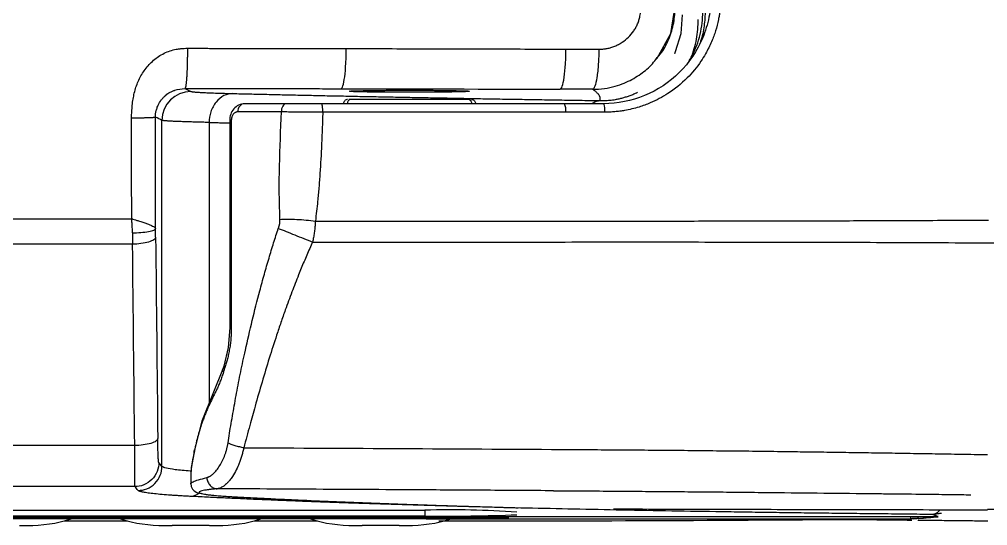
# Model space of a CAD drawing. Extents: x -7692 to 9871, y -72 to 2456.
# Drawn here: x -3542.5 to -3425.2, y 1475.2 to 1536.4 of the extents above; entities that cross this region are included whole.
import ezdxf

# ---------------------------------------------------------------- set-up
doc = ezdxf.new("R2010")
doc.units = 0
doc.header["$LTSCALE"] = 20
doc.header["$MEASUREMENT"] = 0
doc.layers.get('0').update_dxf_attribs({"linetype": 'CONTINUOUS'})

msp = doc.modelspace()

# ---------------------------------------------------------------- linework, layer by layer
for p, q in [((-3522.43, 1528.06), (-3521.71, 1527.7)), ((-3510.76, 1525.22), (-3516.03, 1525.22)), ((-3476.31, 1525.19), (-3505.74, 1525.19)), ((-3471.57, 1525.19), (-3476.31, 1525.19)), ((-3525.21, 1482.31), (-3525.21, 1524.2)), ((-3519.5, 1523.95), (-3519.5, 1489.99)), ((-3516.99, 1524.23), (-3516.99, 1499.08)), ((-3516.81, 1524.22), (-3516.81, 1499.08)), ((-3517.87, 1494.01), (-3518.95, 1491.32)), ((-3517.73, 1494.46), (-3517.87, 1494.01)), ((-3521.73, 1481.7), (-3521.73, 1480.23)), ((-3573.38, 1477.02), (-3493.38, 1477.02)), ((-3493.38, 1476.31), (-3573.38, 1476.31)), ((-3568.63, 1476.25), (-3434.51, 1476.25)), ((-3493.38, 1477.02), (-3493.38, 1476.31)), ((-3434.51, 1476.25), (-3433.68, 1476.25)), ((-3573.23, 1476.16), (-3493.23, 1476.16)), ((-3493.23, 1475.96), (-3573.23, 1475.96)), ((-3537.06, 1475.72), (-3529.39, 1475.72)), ((-3514.06, 1475.72), (-3506.39, 1475.72)), ((-3493.23, 1476.16), (-3493.23, 1475.96)), ((-3493.23, 1476.16), (-3483.23, 1476.16)), ((-3493.23, 1475.96), (-3483.23, 1475.96)), ((-3483.23, 1475.96), (-3483.23, 1476.16)), ((-3483.23, 1475.99), (-3434.51, 1475.99)), ((-3434.26, 1475.99), (-3433.43, 1476.04)), ((-3433.43, 1476.04), (-3432.9, 1476.1))]:
    msp.add_line(p, q)
at = {"flags": 128}
for points in [[(-3465.4, 1531.57), (-3465.23, 1531.72), (-3463.6, 1534.7), (-3463.08, 1538.03)], [(-3463.02, 1532.53), (-3462.33, 1534.73), (-3462.17, 1536.96)], [(-3516.99, 1499.11), (-3517.19, 1496.7), (-3517.73, 1494.45)], [(-3518.96, 1491.3), (-3520.4, 1487.78), (-3521.31, 1484.16)], [(-3521.34, 1483.85), (-3521.57, 1482.77), (-3521.66, 1482.02)], [(-3521.73, 1480.26), (-3521.67, 1479.88), (-3521.6, 1479.72), (-3521.51, 1479.58), (-3521.29, 1479.35), (-3520.97, 1479.17), (-3520.47, 1479.03), (-3519.6, 1478.89), (-3518.11, 1478.75), (-3515.91, 1478.61)]]:
    msp.add_lwpolyline(points, dxfattribs=at)
for centre, radius, start, end in [((-3521.71, 1524.2), 3.5, 90.0538, 179.9723), ((-3515.1, 1524.33), 1.89, 93.235, 183.9006), ((-3478.25, 1525.45), 1.95, 352.405, 23.3077), ((-3423.66, 2173.88), 696.73, 269.86822, 286.42933), ((-3490.22, 1364.46), 112.61, 85.9306, 91.6075), ((-3490.94, 1692.6), 216.3, 269.3539, 272.308), ((-3541.53, 1493.16), 18, 270, 287.1462), ((-3524.92, 1493.16), 18, 252.8538, 270), ((-3521.73, 1263.36), 211.81, 89.394, 90.606), ((-3518.53, 1493.16), 18, 270, 287.1462), ((-3501.92, 1493.16), 18, 252.8538, 270), ((-3498.73, 1263.36), 211.81, 89.394, 90.606), ((-3495.53, 1493.16), 18, 270, 287.1462)]:
    msp.add_arc(centre, radius, start, end)
for points, knots in [([(-3458.73, 1539.22), (-3458.73, 1538.36), (-3458.81, 1537.51), (-3459.15, 1535.83), (-3459.4, 1535), (-3460.39, 1532.64), (-3461.36, 1531.19), (-3463.77, 1528.8), (-3465.21, 1527.84), (-3468.34, 1526.55), (-3470.03, 1526.22), (-3471.73, 1526.22)], [0, 0, 0, 0, 0.125, 0.125, 0.25, 0.25, 0.5, 0.5, 0.75, 0.75, 1, 1, 1, 1]), ([(-3457.54, 1539.19), (-3457.54, 1539.07), (-3457.54, 1538.83), (-3457.55, 1538.46), (-3457.58, 1538.1), (-3457.61, 1537.73), (-3457.66, 1537.33), (-3457.73, 1536.88), (-3457.87, 1536.09), (-3458.15, 1535.03), (-3458.66, 1533.64), (-3459.27, 1532.41), (-3460.21, 1530.9), (-3461.64, 1529.17), (-3463.42, 1527.72), (-3464.98, 1526.81), (-3465.92, 1526.36), (-3466.75, 1526.04), (-3467.49, 1525.79), (-3468.3, 1525.57), (-3469.08, 1525.4), (-3469.77, 1525.3), (-3470.37, 1525.24), (-3470.97, 1525.2), (-3471.37, 1525.19), (-3471.57, 1525.19)], [0, 0, 0, 0, 0.016572, 0.033096, 0.049585, 0.066049, 0.0825, 0.105303, 0.127476, 0.190748, 0.254101, 0.328158, 0.376572, 0.49559, 0.632275, 0.686847, 0.742248, 0.774905, 0.807663, 0.849225, 0.890266, 0.917534, 0.94488, 0.972352, 1, 1, 1, 1]), ([(-3472.3, 1532.81), (-3472.24, 1532.81), (-3472.11, 1532.81), (-3471.91, 1532.83), (-3471.71, 1532.84), (-3471.51, 1532.87), (-3471.22, 1532.92), (-3470.83, 1533.01), (-3470.37, 1533.18), (-3469.91, 1533.39), (-3469.34, 1533.72), (-3468.7, 1534.24), (-3468.16, 1534.87), (-3467.82, 1535.43), (-3467.6, 1535.88), (-3467.44, 1536.34), (-3467.33, 1536.77), (-3467.26, 1537.15), (-3467.23, 1537.48), (-3467.23, 1537.69), (-3467.22, 1537.8)], [0, 0, 0, 0, 0.025305, 0.050543, 0.07575, 0.100963, 0.126219, 0.189242, 0.252174, 0.315043, 0.377781, 0.502813, 0.627408, 0.68963, 0.751786, 0.813834, 0.875917, 0.917131, 0.958429, 1, 1, 1, 1]), ([(-3465.41, 1531.58), (-3465.17, 1531.86), (-3464.5, 1532.61), (-3463.76, 1534.12), (-3463.16, 1535.98), (-3463.09, 1537.29), (-3463.05, 1537.94)], [0, 0, 0, 0, 0.1577284, 0.4355193, 0.7181286, 1, 1, 1, 1]), ([(-3461.35, 1531.39), (-3461.19, 1531.69), (-3460.59, 1532.77), (-3459.85, 1534.88), (-3459.72, 1536.78), (-3459.66, 1537.71)], [0, 0, 0, 0, 0.1634076, 0.5913215, 1, 1, 1, 1]), ([(-3459.42, 1537.52), (-3459.45, 1536.89), (-3459.52, 1535.6), (-3459.81, 1534.2), (-3460.07, 1533.53), (-3460.12, 1533.41)], [0, 0, 0, 0, 0.441611, 0.901361, 1, 1, 1, 1]), ([(-3461.1, 1531.77), (-3460.86, 1532.5), (-3460.38, 1534), (-3460.3, 1535.61), (-3460.26, 1536.42)], [0, 0, 0, 0, 0.495426, 1, 1, 1, 1]), ([(-3528.89, 1524.51), (-3528.89, 1524.57), (-3528.89, 1524.7), (-3528.88, 1524.95), (-3528.85, 1525.39), (-3528.81, 1526.02), (-3528.71, 1526.77), (-3528.52, 1527.75), (-3528.13, 1528.93), (-3527.4, 1530.24), (-3526.4, 1531.39), (-3525.36, 1532.14), (-3524.42, 1532.56), (-3523.81, 1532.75), (-3523.3, 1532.84), (-3522.91, 1532.89), (-3522.52, 1532.91), (-3522.26, 1532.92), (-3522.12, 1532.92)], [0, 0, 0, 0, 0.01482, 0.031116, 0.062235, 0.124343, 0.188094, 0.247808, 0.370591, 0.493636, 0.617718, 0.743408, 0.807069, 0.871157, 0.90198, 0.93556, 0.967393, 1, 1, 1, 1]), ([(-3522.12, 1532.92), (-3522.12, 1532.84), (-3522.12, 1532.69), (-3522.13, 1532.46), (-3522.13, 1532.23), (-3522.13, 1532), (-3522.14, 1531.76), (-3522.14, 1531.53), (-3522.15, 1531.3), (-3522.15, 1531.06), (-3522.16, 1530.84), (-3522.17, 1530.61), (-3522.17, 1530.39), (-3522.18, 1530.18), (-3522.19, 1529.97), (-3522.2, 1529.77), (-3522.21, 1529.58), (-3522.22, 1529.4), (-3522.24, 1529.23), (-3522.25, 1529.07), (-3522.26, 1528.92), (-3522.27, 1528.78), (-3522.29, 1528.66), (-3522.3, 1528.55), (-3522.32, 1528.44), (-3522.33, 1528.35), (-3522.34, 1528.28), (-3522.36, 1528.21), (-3522.37, 1528.16), (-3522.39, 1528.12), (-3522.4, 1528.09), (-3522.41, 1528.07), (-3522.42, 1528.06), (-3522.43, 1528.06)], [0, 0, 0, 0, 0.0297529, 0.0600009, 0.0907238, 0.1218982, 0.1534985, 0.1854959, 0.2178593, 0.2505551, 0.2835473, 0.3167977, 0.3502663, 0.3839114, 0.4176898, 0.4515574, 0.4854694, 0.5193806, 0.5532458, 0.5870201, 0.6206596, 0.654121, 0.6873628, 0.7203449, 0.7530294, 0.7853802, 0.8173638, 0.8489491, 0.8801077, 0.9108138, 0.9410443, 0.9707789, 1, 1, 1, 1]), ([(-3522.12, 1532.92), (-3522.01, 1532.92), (-3521.78, 1532.92), (-3521.49, 1532.92), (-3521.23, 1532.92), (-3520.98, 1532.92), (-3520.53, 1532.92), (-3519.87, 1532.92), (-3518.76, 1532.91), (-3517.13, 1532.91), (-3514.77, 1532.91), (-3511.96, 1532.9), (-3508.93, 1532.9), (-3505.9, 1532.89), (-3503.89, 1532.89), (-3502.89, 1532.89)], [0, 0, 0, 0, 0.017675, 0.035361, 0.046065, 0.05779, 0.073766, 0.116659, 0.159551, 0.247518, 0.369643, 0.527518, 0.685202, 0.842696, 1, 1, 1, 1]), ([(-3503.53, 1528.03), (-3503.46, 1528.04), (-3503.38, 1528.15), (-3503.22, 1528.63), (-3503.15, 1529), (-3503.02, 1529.94), (-3502.97, 1530.51), (-3502.91, 1531.7), (-3502.89, 1532.31), (-3502.89, 1532.89)], [0, 0, 0, 0, 0.25, 0.25, 0.5, 0.5, 0.75, 0.75, 1, 1, 1, 1]), ([(-3502.89, 1532.89), (-3501.41, 1532.88), (-3498.45, 1532.88), (-3494.01, 1532.87), (-3489.58, 1532.86), (-3485.15, 1532.85), (-3480.71, 1532.83), (-3477.76, 1532.83), (-3476.28, 1532.82)], [0, 0, 0, 0, 0.166624, 0.333264, 0.499922, 0.666598, 0.83329, 1, 1, 1, 1]), ([(-3476.99, 1527.97), (-3476.91, 1527.98), (-3476.82, 1528.09), (-3476.65, 1528.57), (-3476.57, 1528.94), (-3476.43, 1529.88), (-3476.38, 1530.45), (-3476.3, 1531.63), (-3476.29, 1532.25), (-3476.28, 1532.82)], [0, 0, 0, 0, 0.25, 0.25, 0.5, 0.5, 0.75, 0.75, 1, 1, 1, 1]), ([(-3472.3, 1532.81), (-3472.31, 1532.24), (-3472.33, 1531.62), (-3472.41, 1530.44), (-3472.47, 1529.87), (-3472.61, 1528.93), (-3472.7, 1528.56), (-3472.88, 1528.08), (-3472.98, 1527.97), (-3473.07, 1527.96)], [0, 0, 0, 0, 0.25, 0.25, 0.5, 0.5, 0.75, 0.75, 1, 1, 1, 1]), ([(-3473.07, 1527.96), (-3472.58, 1527.98), (-3471.66, 1528.01), (-3470.37, 1528.3), (-3468.94, 1528.79), (-3467.45, 1529.61), (-3466.16, 1530.61), (-3465.59, 1531.34), (-3465.41, 1531.58)], [0, 0, 0, 0, 0.166301, 0.316196, 0.449676, 0.681927, 0.897161, 1, 1, 1, 1]), ([(-3523.94, 1527.73), (-3523.94, 1527.74), (-3523.88, 1527.76), (-3523.8, 1527.79), (-3523.72, 1527.83), (-3523.68, 1527.84), (-3523.66, 1527.85), (-3523.28, 1527.98), (-3522.85, 1528.02), (-3522.43, 1528.06)], [0, 0, 0, 0, 0.010139, 0.126214, 0.174239, 0.195757, 0.205895, 0.215619, 1, 1, 1, 1]), ([(-3522.43, 1528.06), (-3522.32, 1528.06), (-3522.09, 1528.06), (-3521.63, 1528.06), (-3520.73, 1528.06), (-3519.28, 1528.06), (-3517.42, 1528.06), (-3515.1, 1528.05), (-3512.45, 1528.05), (-3509.47, 1528.04), (-3506.5, 1528.04), (-3504.52, 1528.03), (-3503.53, 1528.03)], [0, 0, 0, 0, 0.0173, 0.035361, 0.073766, 0.159552, 0.264599, 0.369645, 0.527234, 0.684822, 0.842411, 1, 1, 1, 1]), ([(-3502.48, 1527.72), (-3502.48, 1527.72), (-3502.47, 1527.73), (-3502.46, 1527.73), (-3502.43, 1527.73), (-3502.4, 1527.74), (-3502.33, 1527.75), (-3502.2, 1527.76), (-3501.97, 1527.77), (-3501.67, 1527.78), (-3501.18, 1527.79), (-3500.39, 1527.81), (-3499.41, 1527.82), (-3498.56, 1527.83), (-3497.71, 1527.84), (-3496.6, 1527.85), (-3495.23, 1527.85), (-3493.86, 1527.85), (-3492.74, 1527.84), (-3491.89, 1527.83), (-3491.04, 1527.82), (-3490.06, 1527.81), (-3489.28, 1527.79), (-3488.78, 1527.78), (-3488.48, 1527.77), (-3488.25, 1527.76), (-3488.11, 1527.75), (-3488.03, 1527.74), (-3487.98, 1527.73), (-3487.98, 1527.72), (-3487.98, 1527.72)], [0, 0, 0, 0, 0.011631, 0.023267, 0.034925, 0.04662, 0.058367, 0.089326, 0.120094, 0.152146, 0.184461, 0.250093, 0.315858, 0.348114, 0.380046, 0.439584, 0.500003, 0.5604, 0.61996, 0.651868, 0.684148, 0.749913, 0.815545, 0.847837, 0.879912, 0.910656, 0.941638, 0.961175, 0.980605, 1, 1, 1, 1]), ([(-3473.07, 1527.96), (-3473.72, 1527.96), (-3475.03, 1527.96), (-3476.34, 1527.97), (-3476.99, 1527.97)], [0, 0, 0, 0, 0.500001, 1, 1, 1, 1]), ([(-3472.15, 1526.6), (-3472.14, 1526.63), (-3472.13, 1526.69), (-3472.13, 1526.78), (-3472.13, 1526.87), (-3472.15, 1526.96), (-3472.18, 1527.05), (-3472.22, 1527.14), (-3472.27, 1527.23), (-3472.33, 1527.32), (-3472.4, 1527.41), (-3472.49, 1527.5), (-3472.58, 1527.59), (-3472.68, 1527.68), (-3472.8, 1527.78), (-3472.93, 1527.87), (-3473.02, 1527.93), (-3473.07, 1527.96)], [0, 0, 0, 0, 0.066671, 0.13334, 0.200008, 0.266674, 0.333339, 0.400004, 0.466668, 0.533332, 0.599996, 0.666661, 0.733326, 0.799992, 0.86666, 0.933329, 1, 1, 1, 1]), ([(-3525.77, 1525.79), (-3525.74, 1525.88), (-3525.63, 1526.21), (-3525.38, 1526.58), (-3525.11, 1526.89), (-3524.96, 1527.04), (-3524.88, 1527.12), (-3524.83, 1527.16), (-3524.81, 1527.18), (-3524.8, 1527.19), (-3524.79, 1527.2), (-3524.79, 1527.2), (-3524.79, 1527.2), (-3524.79, 1527.2), (-3524.79, 1527.2), (-3524.79, 1527.2), (-3524.79, 1527.2), (-3524.79, 1527.2), (-3524.79, 1527.2), (-3524.79, 1527.2), (-3524.77, 1527.2), (-3524.62, 1527.45), (-3524.32, 1527.53), (-3524.03, 1527.69), (-3523.94, 1527.73)], [0, 0, 0, 0, 0.093285, 0.351874, 0.476362, 0.548355, 0.586795, 0.606626, 0.616693, 0.621765, 0.624312, 0.625588, 0.626226, 0.626546, 0.626704, 0.626783, 0.626824, 0.626843, 0.626853, 0.62686, 0.626863, 0.641443, 0.88726, 1, 1, 1, 1]), ([(-3521.71, 1527.7), (-3521.7, 1527.7), (-3521.69, 1527.69), (-3521.66, 1527.69), (-3521.62, 1527.68), (-3521.57, 1527.67), (-3521.51, 1527.66), (-3521.44, 1527.65), (-3521.37, 1527.64), (-3521.2, 1527.63), (-3520.88, 1527.6), (-3520.3, 1527.57), (-3519.6, 1527.54), (-3518.89, 1527.51), (-3518.27, 1527.49), (-3517.76, 1527.48), (-3517.23, 1527.46), (-3516.85, 1527.45), (-3516.66, 1527.45)], [0, 0, 0, 0, 0.031327, 0.062621, 0.093892, 0.125152, 0.156409, 0.187677, 0.218965, 0.250284, 0.375242, 0.500232, 0.625154, 0.750108, 0.812607, 0.875031, 0.937467, 1, 1, 1, 1]), ([(-3516.66, 1527.45), (-3517, 1527.44), (-3517.35, 1527.36), (-3518.05, 1527.02), (-3518.38, 1526.75), (-3518.93, 1526.07), (-3519.15, 1525.66), (-3519.43, 1524.8), (-3519.49, 1524.36), (-3519.5, 1523.95)], [0, 0, 0, 0, 0.25, 0.25, 0.5, 0.5, 0.75, 0.75, 1, 1, 1, 1]), ([(-3516.66, 1527.45), (-3516.32, 1527.44), (-3515.64, 1527.42), (-3514.6, 1527.4), (-3513.56, 1527.37), (-3512.5, 1527.35), (-3511.44, 1527.33), (-3510.38, 1527.3), (-3509.3, 1527.28), (-3508.22, 1527.25), (-3507.12, 1527.23), (-3506.02, 1527.21), (-3504.92, 1527.18), (-3503.8, 1527.16), (-3502.68, 1527.14), (-3501.54, 1527.11), (-3500.41, 1527.09), (-3499.26, 1527.07), (-3498.1, 1527.05), (-3496.94, 1527.02), (-3495.42, 1526.99), (-3493.53, 1526.96), (-3491.25, 1526.92), (-3488.96, 1526.87), (-3486.63, 1526.83), (-3484.28, 1526.79), (-3481.91, 1526.75), (-3479.51, 1526.71), (-3477.08, 1526.67), (-3474.63, 1526.63), (-3472.97, 1526.61), (-3472.15, 1526.6)], [0, 0, 0, 0, 0.026341, 0.052673, 0.078999, 0.105319, 0.131634, 0.157944, 0.184252, 0.210557, 0.23686, 0.263163, 0.289467, 0.315771, 0.342078, 0.368388, 0.394702, 0.421021, 0.447346, 0.473677, 0.500016, 0.550049, 0.600058, 0.650049, 0.700028, 0.750001, 0.799975, 0.849956, 0.899949, 0.949962, 1, 1, 1, 1]), ([(-3502.73, 1526.72), (-3502.86, 1526.72), (-3502.99, 1526.67), (-3503.17, 1526.48), (-3503.23, 1526.35), (-3503.23, 1526.22)], [0, 0, 0, 0, 0.5, 0.5, 1, 1, 1, 1]), ([(-3502.34, 1526.72), (-3502.46, 1526.72), (-3502.57, 1526.67), (-3502.72, 1526.48), (-3502.77, 1526.35), (-3502.77, 1526.22)], [0, 0, 0, 0, 0.5, 0.5, 1, 1, 1, 1]), ([(-3487.98, 1527.72), (-3487.98, 1527.72), (-3487.98, 1527.72), (-3487.99, 1527.71), (-3488.02, 1527.71), (-3488.05, 1527.7), (-3488.12, 1527.7), (-3488.25, 1527.69), (-3488.48, 1527.67), (-3488.78, 1527.66), (-3489.28, 1527.65), (-3490.06, 1527.63), (-3491.04, 1527.62), (-3491.89, 1527.61), (-3492.74, 1527.6), (-3493.86, 1527.6), (-3495.23, 1527.59), (-3496.6, 1527.6), (-3497.71, 1527.6), (-3498.56, 1527.61), (-3499.41, 1527.62), (-3500.39, 1527.63), (-3501.18, 1527.65), (-3501.67, 1527.66), (-3501.97, 1527.67), (-3502.2, 1527.69), (-3502.35, 1527.7), (-3502.43, 1527.71), (-3502.47, 1527.71), (-3502.47, 1527.72), (-3502.48, 1527.72)], [0, 0, 0, 0, 0.0116305, 0.0232669, 0.0349247, 0.0466197, 0.0583674, 0.0893264, 0.120094, 0.1521456, 0.1844612, 0.2500929, 0.3158579, 0.348114, 0.3800456, 0.4395836, 0.5000028, 0.5604, 0.61996, 0.6518684, 0.6841477, 0.7499127, 0.8155445, 0.8478369, 0.8799117, 0.9106562, 0.9416383, 0.9611753, 0.980605, 1, 1, 1, 1]), ([(-3488.11, 1526.72), (-3488.48, 1526.72), (-3488.94, 1526.72), (-3489.96, 1526.72), (-3490.54, 1526.72), (-3491.78, 1526.72), (-3492.44, 1526.72), (-3493.81, 1526.72), (-3494.52, 1526.72), (-3495.93, 1526.72), (-3496.64, 1526.72), (-3498.01, 1526.72), (-3498.68, 1526.72), (-3499.91, 1526.72), (-3500.49, 1526.72), (-3501.52, 1526.72), (-3501.97, 1526.72), (-3502.34, 1526.72)], [0, 0, 0, 0, 0.125, 0.125, 0.25, 0.25, 0.375, 0.375, 0.5, 0.5, 0.625, 0.625, 0.75, 0.75, 0.875, 0.875, 1, 1, 1, 1]), ([(-3487.68, 1526.22), (-3487.68, 1526.35), (-3487.73, 1526.48), (-3487.89, 1526.67), (-3488, 1526.72), (-3488.11, 1526.72)], [0, 0, 0, 0, 0.5, 0.5, 1, 1, 1, 1]), ([(-3487.73, 1526.72), (-3487.6, 1526.72), (-3487.47, 1526.67), (-3487.28, 1526.48), (-3487.23, 1526.35), (-3487.23, 1526.22)], [0, 0, 0, 0, 0.5, 0.5, 1, 1, 1, 1]), ([(-3472.15, 1526.6), (-3472.06, 1526.6), (-3471.87, 1526.59), (-3471.59, 1526.6), (-3471.29, 1526.61), (-3470.86, 1526.65), (-3470.37, 1526.71), (-3469.85, 1526.82), (-3469.4, 1526.93), (-3468.96, 1527.06), (-3468.51, 1527.21), (-3468.07, 1527.39), (-3467.78, 1527.53), (-3467.63, 1527.6)], [0, 0, 0, 0, 0.061295, 0.125227, 0.191821, 0.2611, 0.416725, 0.515932, 0.613726, 0.711027, 0.807841, 0.904168, 1, 1, 1, 1]), ([(-3526, 1524.6), (-3525.99, 1524.87), (-3525.97, 1525.29), (-3525.82, 1525.66), (-3525.77, 1525.79)], [0, 0, 0, 0, 0.633927, 1, 1, 1, 1]), ([(-3515.24, 1526.22), (-3515.45, 1526.22), (-3515.65, 1526.12), (-3515.94, 1525.74), (-3516.03, 1525.49), (-3516.03, 1525.22)], [0, 0, 0, 0, 0.5, 0.5, 1, 1, 1, 1]), ([(-3510.17, 1526.22), (-3510.24, 1526.22), (-3510.31, 1526.2), (-3510.46, 1526.1), (-3510.53, 1526.03), (-3510.64, 1525.83), (-3510.69, 1525.71), (-3510.74, 1525.47), (-3510.76, 1525.34), (-3510.76, 1525.22)], [0, 0, 0, 0, 0.25, 0.25, 0.5, 0.5, 0.75, 0.75, 1, 1, 1, 1]), ([(-3505.87, 1526.22), (-3506.62, 1526.22), (-3507.39, 1526.22), (-3508.86, 1526.22), (-3509.56, 1526.22), (-3510.17, 1526.22)], [0, 0, 0, 0, 0.5, 0.5, 1, 1, 1, 1]), ([(-3505.74, 1525.19), (-3505.74, 1525.31), (-3505.74, 1525.44), (-3505.75, 1525.69), (-3505.76, 1525.82), (-3505.79, 1526.02), (-3505.8, 1526.1), (-3505.84, 1526.2), (-3505.85, 1526.22), (-3505.87, 1526.22)], [0, 0, 0, 0, 0.25, 0.25, 0.5, 0.5, 0.75, 0.75, 1, 1, 1, 1]), ([(-3476.46, 1526.22), (-3481.59, 1526.22), (-3486.02, 1526.22), (-3496.29, 1526.22), (-3500.73, 1526.22), (-3505.87, 1526.22)], [0, 0, 0, 0, 0.5, 0.5, 1, 1, 1, 1]), ([(-3473.14, 1526.22), (-3473.09, 1526.26), (-3472.79, 1526.52), (-3472.44, 1526.56), (-3472.15, 1526.6)], [0, 0, 0, 0, 0.161511, 1, 1, 1, 1]), ([(-3471.57, 1525.19), (-3471.57, 1525.46), (-3471.59, 1525.72), (-3471.64, 1526.11), (-3471.68, 1526.22), (-3471.73, 1526.22)], [0, 0, 0, 0, 0.5, 0.5, 1, 1, 1, 1]), ([(-3528.89, 1524.51), (-3528.83, 1524.51), (-3528.72, 1524.51), (-3528.54, 1524.51), (-3528.37, 1524.51), (-3528.2, 1524.51), (-3528.04, 1524.51), (-3527.88, 1524.52), (-3527.72, 1524.52), (-3527.56, 1524.52), (-3527.42, 1524.52), (-3527.28, 1524.53), (-3527.14, 1524.53), (-3527.02, 1524.53), (-3526.9, 1524.54), (-3526.79, 1524.54), (-3526.69, 1524.54), (-3526.59, 1524.55), (-3526.51, 1524.55), (-3526.43, 1524.56), (-3526.36, 1524.56), (-3526.3, 1524.56), (-3526.24, 1524.57), (-3526.19, 1524.57), (-3526.15, 1524.57), (-3526.11, 1524.58), (-3526.08, 1524.58), (-3526.06, 1524.58), (-3526.04, 1524.59), (-3526.02, 1524.59), (-3526.01, 1524.59), (-3526, 1524.6), (-3526, 1524.6), (-3526, 1524.6)], [0, 0, 0, 0, 0.038203, 0.076636, 0.115223, 0.153884, 0.19254, 0.231111, 0.269516, 0.307677, 0.345517, 0.382964, 0.419947, 0.456402, 0.492268, 0.52749, 0.562018, 0.595808, 0.628822, 0.661028, 0.692397, 0.722909, 0.752546, 0.781297, 0.809153, 0.836111, 0.86217, 0.887334, 0.911608, 0.935, 0.957522, 0.979184, 1, 1, 1, 1]), ([(-3528.87, 1512.3), (-3528.88, 1514.33), (-3528.88, 1518.4), (-3528.89, 1522.47), (-3528.89, 1524.51)], [0, 0, 0, 0, 0.4999822, 1, 1, 1, 1]), ([(-3525.98, 1511.1), (-3525.99, 1513.35), (-3525.99, 1515.6), (-3525.99, 1518.97), (-3525.99, 1520.1), (-3526, 1521.79), (-3526, 1522.35), (-3526, 1523.19), (-3526, 1523.47), (-3526, 1524.04), (-3526, 1524.32), (-3526, 1524.6)], [0, 0, 0, 0, 0.5, 0.5, 0.75, 0.75, 0.875, 0.875, 0.9375, 0.9375, 1, 1, 1, 1]), ([(-3516.03, 1525.22), (-3516.05, 1525.22), (-3516.1, 1525.22), (-3516.18, 1525.21), (-3516.25, 1525.18), (-3516.34, 1525.14), (-3516.45, 1525.08), (-3516.57, 1524.96), (-3516.67, 1524.81), (-3516.74, 1524.65), (-3516.78, 1524.5), (-3516.8, 1524.36), (-3516.8, 1524.27), (-3516.81, 1524.22)], [0, 0, 0, 0, 0.0674929, 0.1338741, 0.1994841, 0.2646757, 0.3950362, 0.5190721, 0.6435392, 0.7640109, 0.8441878, 0.9220312, 1, 1, 1, 1]), ([(-3510.76, 1525.22), (-3510.88, 1523.05), (-3510.97, 1520.88), (-3511.06, 1516.54), (-3511.05, 1514.37), (-3510.96, 1512.22)], [0, 0, 0, 0, 0.5, 0.5, 1, 1, 1, 1]), ([(-3505.74, 1525.19), (-3505.83, 1525.19), (-3506.02, 1525.19), (-3506.3, 1525.19), (-3506.58, 1525.19), (-3506.87, 1525.2), (-3507.17, 1525.2), (-3507.47, 1525.2), (-3507.78, 1525.2), (-3508.08, 1525.2), (-3508.4, 1525.2), (-3508.73, 1525.21), (-3509.09, 1525.21), (-3509.48, 1525.21), (-3509.9, 1525.21), (-3510.33, 1525.22), (-3510.61, 1525.22), (-3510.76, 1525.22)], [0, 0, 0, 0, 0.051947, 0.104964, 0.159024, 0.214096, 0.270146, 0.327134, 0.385014, 0.443736, 0.503247, 0.568038, 0.640334, 0.71997, 0.806702, 0.900192, 1, 1, 1, 1]), ([(-3505.74, 1525.19), (-3505.76, 1524.51), (-3505.8, 1523.2), (-3505.9, 1520.73), (-3506.03, 1518.36), (-3506.2, 1516.08), (-3506.34, 1514.55), (-3506.49, 1513.21), (-3506.58, 1512.42), (-3506.63, 1512.02)], [0, 0, 0, 0, 0.153789, 0.298245, 0.561143, 0.693015, 0.818474, 0.909304, 1, 1, 1, 1]), ([(-3519.5, 1523.95), (-3519.61, 1523.95), (-3519.83, 1523.96), (-3520.16, 1523.96), (-3520.49, 1523.97), (-3520.82, 1523.98), (-3521.15, 1523.99), (-3521.48, 1524), (-3521.8, 1524.01), (-3522.11, 1524.01), (-3522.43, 1524.02), (-3522.73, 1524.04), (-3523.02, 1524.05), (-3523.3, 1524.06), (-3523.57, 1524.07), (-3523.83, 1524.08), (-3524.07, 1524.09), (-3524.29, 1524.11), (-3524.5, 1524.12), (-3524.68, 1524.13), (-3524.84, 1524.15), (-3524.97, 1524.16), (-3525.08, 1524.17), (-3525.16, 1524.19), (-3525.19, 1524.2), (-3525.21, 1524.2)], [0, 0, 0, 0, 0.031766, 0.064597, 0.098491, 0.13345, 0.169474, 0.206564, 0.244718, 0.283937, 0.324221, 0.365569, 0.407983, 0.451461, 0.496004, 0.541612, 0.588285, 0.636022, 0.684825, 0.734692, 0.785624, 0.837621, 0.890682, 0.944809, 1, 1, 1, 1]), ([(-3516.81, 1524.22), (-3516.85, 1524.22), (-3516.94, 1524.22), (-3517, 1524.22), (-3516.99, 1524.22), (-3516.99, 1524.22)], [0, 0, 0, 0, 0.449368, 0.898739, 1, 1, 1, 1]), ([(-3569.38, 1512.3), (-3568.95, 1512.3), (-3567.96, 1512.3), (-3566.31, 1512.3), (-3564.29, 1512.3), (-3561.91, 1512.3), (-3558.45, 1512.3), (-3554.16, 1512.3), (-3549.16, 1512.3), (-3544.22, 1512.3), (-3539.36, 1512.3), (-3534.97, 1512.3), (-3531.52, 1512.3), (-3529.62, 1512.3), (-3528.87, 1512.3)], [0, 0, 0, 0, 0.032112, 0.073168, 0.123168, 0.182112, 0.250001, 0.379243, 0.5, 0.620035, 0.744758, 0.859632, 0.944713, 1, 1, 1, 1]), ([(-3528.87, 1512.3), (-3528.82, 1512.28), (-3528.67, 1512.23), (-3528.4, 1512.15), (-3528.08, 1512.05), (-3527.69, 1511.92), (-3527.28, 1511.79), (-3526.84, 1511.62), (-3526.48, 1511.48), (-3526.25, 1511.36), (-3526.12, 1511.28), (-3526.05, 1511.21), (-3526, 1511.16), (-3525.99, 1511.12), (-3525.98, 1511.1)], [0, 0, 0, 0, 0.033968, 0.10171, 0.18721, 0.253537, 0.3795, 0.504983, 0.6354, 0.753919, 0.818009, 0.880515, 0.941234, 1, 1, 1, 1]), ([(-3528.78, 1510.59), (-3528.78, 1510.67), (-3528.78, 1510.83), (-3528.79, 1511.09), (-3528.81, 1511.41), (-3528.84, 1511.81), (-3528.86, 1512.12), (-3528.87, 1512.3)], [0, 0, 0, 0, 0.13603, 0.289535, 0.460517, 0.686773, 1, 1, 1, 1]), ([(-3510.96, 1512.22), (-3510.66, 1512.23), (-3510.33, 1512.24), (-3509.64, 1512.24), (-3509.27, 1512.23), (-3508.52, 1512.2), (-3508.14, 1512.17), (-3507.38, 1512.11), (-3507, 1512.07), (-3506.63, 1512.02)], [0, 0, 0, 0, 0.25, 0.25, 0.5, 0.5, 0.75, 0.75, 1, 1, 1, 1]), ([(-3506.63, 1512.02), (-3506.64, 1511.93), (-3506.65, 1511.74), (-3506.67, 1511.45), (-3506.7, 1511.16), (-3506.73, 1510.88), (-3506.77, 1510.6), (-3506.81, 1510.31), (-3506.86, 1510.03), (-3506.91, 1509.75), (-3506.95, 1509.57), (-3506.97, 1509.48)], [0, 0, 0, 0, 0.109888, 0.22014, 0.330732, 0.441639, 0.552836, 0.664296, 0.775994, 0.887904, 1, 1, 1, 1]), ([(-3506.63, 1512.02), (-3505.26, 1512.02), (-3500.21, 1512.02), (-3492.65, 1512.02), (-3483.93, 1512.02), (-3478.89, 1512.01), (-3476.37, 1512.01)], [0, 0, 0, 0, 0.135521, 0.499997, 0.749998, 1, 1, 1, 1]), ([(-3476.37, 1512.01), (-3475.89, 1512.01), (-3474.83, 1512.01), (-3473.14, 1512.01), (-3471.2, 1512.01), (-3468.56, 1512.02), (-3465.41, 1512.02), (-3460.13, 1512.02), (-3454.14, 1512.03), (-3447.99, 1512.04), (-3442.15, 1512.06), (-3436.81, 1512.08), (-3431.61, 1512.1), (-3428.05, 1512.12), (-3425.99, 1512.13), (-3425.11, 1512.14)], [0, 0, 0, 0, 0.0281252, 0.0608762, 0.0982532, 0.1402561, 0.2137856, 0.2808412, 0.4469589, 0.5628767, 0.6408228, 0.7891403, 0.8775372, 0.9478238, 1, 1, 1, 1]), ([(-3528.78, 1510.59), (-3528.45, 1510.6), (-3528.1, 1510.61), (-3527.42, 1510.67), (-3527.1, 1510.7), (-3526.56, 1510.8), (-3526.35, 1510.86), (-3526.07, 1510.98), (-3526, 1511.04), (-3525.98, 1511.1)], [0, 0, 0, 0, 0.25, 0.25, 0.5, 0.5, 0.75, 0.75, 1, 1, 1, 1]), ([(-3517.21, 1485.16), (-3517.15, 1485.55), (-3517.03, 1486.34), (-3516.83, 1487.53), (-3516.62, 1488.74), (-3516.4, 1489.96), (-3516.17, 1491.21), (-3515.93, 1492.47), (-3515.67, 1493.76), (-3515.4, 1495.06), (-3514.94, 1497.14), (-3514.29, 1499.98), (-3513.51, 1503.05), (-3512.82, 1505.57), (-3512.26, 1507.51), (-3511.7, 1509.35), (-3511.31, 1510.55), (-3511.12, 1511.13)], [0, 0, 0, 0, 0.044218, 0.08924, 0.135068, 0.181705, 0.229151, 0.277408, 0.326479, 0.376363, 0.427064, 0.565742, 0.704438, 0.783432, 0.859018, 0.931205, 1, 1, 1, 1]), ([(-3511.12, 1511.13), (-3510.83, 1511.01), (-3510.51, 1510.89), (-3509.84, 1510.62), (-3509.49, 1510.48), (-3508.77, 1510.19), (-3508.4, 1510.04), (-3507.67, 1509.75), (-3507.31, 1509.61), (-3506.97, 1509.48)], [0, 0, 0, 0, 0.25, 0.25, 0.5, 0.5, 0.75, 0.75, 1, 1, 1, 1]), ([(-3528.77, 1509.21), (-3529.33, 1509.21), (-3530.57, 1509.21), (-3532.66, 1509.21), (-3535.15, 1509.21), (-3538.07, 1509.21), (-3541.4, 1509.21), (-3545.14, 1509.21), (-3549.89, 1509.21), (-3555.12, 1509.21), (-3560.32, 1509.21), (-3564.38, 1509.21), (-3567.31, 1509.21), (-3568.89, 1509.21), (-3569.49, 1509.21)], [0, 0, 0, 0, 0.04086, 0.09192, 0.15318, 0.224639, 0.306298, 0.398156, 0.500213, 0.6556, 0.783273, 0.883232, 0.955474, 1, 1, 1, 1]), ([(-3525.98, 1510.05), (-3525.99, 1509.96), (-3526.06, 1509.85), (-3526.34, 1509.65), (-3526.55, 1509.56), (-3527.09, 1509.4), (-3527.41, 1509.33), (-3528.09, 1509.24), (-3528.44, 1509.22), (-3528.77, 1509.21)], [0, 0, 0, 0, 0.25, 0.25, 0.5, 0.5, 0.75, 0.75, 1, 1, 1, 1]), ([(-3506.97, 1509.48), (-3507.08, 1509.21), (-3507.32, 1508.69), (-3507.67, 1507.9), (-3508.01, 1507.1), (-3508.34, 1506.3), (-3508.84, 1505.08), (-3509.49, 1503.4), (-3510.2, 1501.48), (-3510.81, 1499.74), (-3511.47, 1497.79), (-3512.54, 1494.42), (-3513.61, 1490.78), (-3514.61, 1487.16), (-3515.06, 1485.49), (-3515.3, 1484.59)], [0, 0, 0, 0, 0.0326561, 0.0654124, 0.0982718, 0.1312374, 0.1643122, 0.247881, 0.336098, 0.3974038, 0.4586866, 0.5704283, 0.8018078, 0.8931439, 1, 1, 1, 1]), ([(-3506.97, 1509.48), (-3501.87, 1509.48), (-3496.77, 1509.48), (-3486.58, 1509.48), (-3481.49, 1509.48), (-3476.4, 1509.48)], [0, 0, 0, 0, 0.5, 0.5, 1, 1, 1, 1]), ([(-3476.4, 1509.48), (-3472.08, 1509.49), (-3467.77, 1509.49), (-3459.18, 1509.48), (-3454.9, 1509.47), (-3446.36, 1509.46), (-3442.11, 1509.45), (-3433.64, 1509.42), (-3429.42, 1509.4), (-3425.23, 1509.38)], [0, 0, 0, 0, 0.25, 0.25, 0.5, 0.5, 0.75, 0.75, 1, 1, 1, 1]), ([(-3425.23, 1509.38), (-3424.75, 1509.37), (-3423.74, 1509.37), (-3422.12, 1509.36), (-3420.31, 1509.35), (-3418.19, 1509.35), (-3415.89, 1509.36), (-3413.53, 1509.38), (-3412.03, 1509.4), (-3411.3, 1509.4)], [0, 0, 0, 0, 0.101172, 0.216858, 0.347075, 0.491793, 0.673172, 0.842594, 1, 1, 1, 1]), ([(-3516.81, 1499.08), (-3516.81, 1498.99), (-3516.81, 1498.8), (-3516.82, 1498.52), (-3516.83, 1498.24), (-3516.85, 1497.96), (-3516.88, 1497.56), (-3516.94, 1497.02), (-3517.05, 1496.39), (-3517.17, 1495.77), (-3517.31, 1495.21), (-3517.46, 1494.67), (-3517.56, 1494.33), (-3517.62, 1494.16)], [0, 0, 0, 0, 0.054306, 0.108431, 0.162432, 0.216365, 0.270289, 0.398574, 0.529763, 0.652169, 0.774477, 0.88558, 1, 1, 1, 1]), ([(-3516.81, 1499.08), (-3516.85, 1499.08), (-3516.94, 1499.08), (-3517, 1499.08), (-3516.99, 1499.08), (-3516.98, 1499.08)], [0, 0, 0, 0, 0.446484, 0.89297, 1, 1, 1, 1]), ([(-3517.76, 1493.73), (-3517.79, 1493.77), (-3517.86, 1493.87), (-3517.89, 1493.96), (-3517.87, 1494), (-3517.86, 1494.01)], [0, 0, 0, 0, 0.469674, 0.919577, 1, 1, 1, 1]), ([(-3517.72, 1494.46), (-3517.73, 1494.45), (-3517.75, 1494.4), (-3517.72, 1494.3), (-3517.65, 1494.21), (-3517.62, 1494.16)], [0, 0, 0, 0, 0.119845, 0.547719, 1, 1, 1, 1]), ([(-3517.76, 1493.73), (-3517.79, 1493.63), (-3517.85, 1493.44), (-3517.95, 1493.17), (-3518.05, 1492.9), (-3518.15, 1492.63), (-3518.26, 1492.37), (-3518.39, 1492.05), (-3518.55, 1491.68), (-3518.75, 1491.26), (-3518.88, 1491), (-3518.95, 1490.87)], [0, 0, 0, 0, 0.08727, 0.174966, 0.263163, 0.351934, 0.441353, 0.531491, 0.686522, 0.84258, 1, 1, 1, 1]), ([(-3518.95, 1490.87), (-3519.03, 1490.72), (-3519.18, 1490.42), (-3519.39, 1489.97), (-3519.6, 1489.51), (-3519.81, 1489.04), (-3520, 1488.55), (-3520.2, 1488.05), (-3520.41, 1487.45), (-3520.65, 1486.72), (-3520.9, 1485.85), (-3521.13, 1484.93), (-3521.25, 1484.3), (-3521.32, 1483.98)], [0, 0, 0, 0, 0.065541, 0.132473, 0.200797, 0.270514, 0.341626, 0.414133, 0.488036, 0.606139, 0.730832, 0.862118, 1, 1, 1, 1]), ([(-3518.95, 1490.87), (-3518.97, 1490.93), (-3519.01, 1491.06), (-3519, 1491.21), (-3518.95, 1491.29), (-3518.94, 1491.33)], [0, 0, 0, 0, 0.3838066, 0.7520059, 1, 1, 1, 1]), ([(-3525.72, 1485.69), (-3525.73, 1485.59), (-3525.8, 1485.49), (-3526.07, 1485.29), (-3526.28, 1485.2), (-3526.82, 1485.03), (-3527.14, 1484.97), (-3527.82, 1484.88), (-3528.17, 1484.85), (-3528.51, 1484.85)], [0, 0, 0, 0, 0.25, 0.25, 0.5, 0.5, 0.75, 0.75, 1, 1, 1, 1]), ([(-3525.59, 1482.78), (-3525.6, 1482.8), (-3525.62, 1482.88), (-3525.64, 1483.17), (-3525.66, 1483.38), (-3525.68, 1483.89), (-3525.69, 1484.2), (-3525.71, 1484.9), (-3525.71, 1485.28), (-3525.72, 1485.69)], [0, 0, 0, 0, 0.25, 0.25, 0.5, 0.5, 0.75, 0.75, 1, 1, 1, 1]), ([(-3528.51, 1484.85), (-3529.06, 1484.85), (-3530.15, 1484.85), (-3531.8, 1484.85), (-3533.45, 1484.85), (-3535.1, 1484.85), (-3536.75, 1484.85), (-3538.41, 1484.85), (-3540.06, 1484.85), (-3541.72, 1484.85), (-3543.37, 1484.85), (-3545.03, 1484.85), (-3546.69, 1484.85), (-3548.36, 1484.85), (-3550.02, 1484.85), (-3551.68, 1484.84), (-3553.35, 1484.84), (-3555.01, 1484.84), (-3556.68, 1484.83), (-3558.35, 1484.83), (-3560.02, 1484.82), (-3561.69, 1484.82), (-3563.35, 1484.81), (-3565.02, 1484.81), (-3566.7, 1484.8), (-3568.37, 1484.79), (-3570.04, 1484.79), (-3571.15, 1484.78), (-3571.71, 1484.78)], [0, 0, 0, 0, 0.038036, 0.076106, 0.11421, 0.152348, 0.190521, 0.228727, 0.266968, 0.305243, 0.343551, 0.381894, 0.420271, 0.458682, 0.497127, 0.535606, 0.574119, 0.612666, 0.651247, 0.689862, 0.728511, 0.767193, 0.80591, 0.84466, 0.883444, 0.922262, 0.961114, 1, 1, 1, 1]), ([(-3528.48, 1479.88), (-3528.49, 1479.89), (-3528.49, 1479.9), (-3528.49, 1479.93), (-3528.49, 1479.97), (-3528.49, 1480.02), (-3528.49, 1480.08), (-3528.49, 1480.16), (-3528.49, 1480.33), (-3528.5, 1480.67), (-3528.5, 1481.18), (-3528.5, 1481.67), (-3528.5, 1482.08), (-3528.5, 1482.51), (-3528.51, 1482.96), (-3528.51, 1483.43), (-3528.51, 1483.9), (-3528.51, 1484.37), (-3528.51, 1484.69), (-3528.51, 1484.85)], [0, 0, 0, 0, 0.031724, 0.063821, 0.096271, 0.129054, 0.162149, 0.195532, 0.229178, 0.361865, 0.491697, 0.560298, 0.627821, 0.694048, 0.758788, 0.821876, 0.883174, 0.942576, 1, 1, 1, 1]), ([(-3519.77, 1480.98), (-3519.74, 1480.99), (-3519.68, 1481), (-3519.58, 1481.04), (-3519.49, 1481.09), (-3519.39, 1481.14), (-3519.3, 1481.2), (-3519.2, 1481.27), (-3519.1, 1481.35), (-3518.9, 1481.53), (-3518.6, 1481.85), (-3518.22, 1482.39), (-3517.87, 1483.01), (-3517.62, 1483.58), (-3517.46, 1484.06), (-3517.36, 1484.42), (-3517.27, 1484.79), (-3517.23, 1485.04), (-3517.21, 1485.16)], [0, 0, 0, 0, 0.033441, 0.066811, 0.100156, 0.13352, 0.166947, 0.200482, 0.234168, 0.268048, 0.401302, 0.533314, 0.65831, 0.779655, 0.836418, 0.891816, 0.946215, 1, 1, 1, 1]), ([(-3515.3, 1484.59), (-3515.32, 1484.51), (-3515.35, 1484.35), (-3515.41, 1484.11), (-3515.47, 1483.87), (-3515.54, 1483.63), (-3515.61, 1483.39), (-3515.68, 1483.16), (-3515.77, 1482.93), (-3515.93, 1482.49), (-3516.22, 1481.85), (-3516.56, 1481.26), (-3516.87, 1480.81), (-3517.12, 1480.5), (-3517.37, 1480.24), (-3517.62, 1480.02), (-3517.86, 1479.86), (-3518.09, 1479.73), (-3518.31, 1479.65), (-3518.44, 1479.63), (-3518.51, 1479.62)], [0, 0, 0, 0, 0.028179, 0.056848, 0.086002, 0.115633, 0.145733, 0.176291, 0.207297, 0.238736, 0.353622, 0.489337, 0.541151, 0.617963, 0.691785, 0.746851, 0.817431, 0.883133, 0.943966, 1, 1, 1, 1]), ([(-3517.21, 1485.16), (-3517.11, 1485.12), (-3516.99, 1485.07), (-3516.71, 1484.97), (-3516.55, 1484.92), (-3516.21, 1484.81), (-3516.02, 1484.76), (-3515.66, 1484.67), (-3515.48, 1484.62), (-3515.3, 1484.59)], [0, 0, 0, 0, 0.25, 0.25, 0.5, 0.5, 0.75, 0.75, 1, 1, 1, 1]), ([(-3521.32, 1483.98), (-3521.48, 1483.19), (-3521.67, 1482.3), (-3521.67, 1481.95), (-3521.67, 1481.81), (-3521.67, 1481.7)], [0, 0, 0, 0, 0.648301, 0.727191, 1, 1, 1, 1]), ([(-3521.32, 1483.98), (-3521.32, 1484.03), (-3521.33, 1484.14), (-3521.3, 1484.27), (-3521.24, 1484.33), (-3521.22, 1484.35)], [0, 0, 0, 0, 0.411618, 0.807329, 1, 1, 1, 1]), ([(-3476.85, 1484.38), (-3476.26, 1484.37), (-3475.08, 1484.37), (-3473.33, 1484.36), (-3471.57, 1484.34), (-3469.82, 1484.33), (-3468.07, 1484.32), (-3466.32, 1484.31), (-3464.58, 1484.29), (-3462.84, 1484.28), (-3461.1, 1484.26), (-3459.36, 1484.24), (-3457.63, 1484.22), (-3455.89, 1484.21), (-3454.15, 1484.19), (-3452.42, 1484.17), (-3450.44, 1484.14), (-3448.2, 1484.11), (-3445.67, 1484.08), (-3443.03, 1484.04), (-3440.31, 1484), (-3437.49, 1483.96), (-3434.56, 1483.91), (-3431.54, 1483.86), (-3428.42, 1483.81), (-3426.3, 1483.77), (-3425.23, 1483.75)], [0, 0, 0, 0, 0.033573, 0.067095, 0.100574, 0.134018, 0.167433, 0.200829, 0.234213, 0.267593, 0.300977, 0.334372, 0.367786, 0.401228, 0.434705, 0.468225, 0.501796, 0.549156, 0.598394, 0.64955, 0.702674, 0.757819, 0.815048, 0.874433, 0.936053, 1, 1, 1, 1]), ([(-3525.59, 1482.78), (-3525.59, 1482.44), (-3525.65, 1482.07), (-3525.93, 1481.36), (-3526.15, 1481.01), (-3526.72, 1480.45), (-3527.06, 1480.23), (-3527.78, 1479.94), (-3528.14, 1479.88), (-3528.48, 1479.88)], [0, 0, 0, 0, 0.25, 0.25, 0.5, 0.5, 0.75, 0.75, 1, 1, 1, 1]), ([(-3528.11, 1479.42), (-3527.76, 1479.42), (-3527.4, 1479.48), (-3526.68, 1479.76), (-3526.34, 1479.98), (-3525.78, 1480.55), (-3525.55, 1480.89), (-3525.27, 1481.6), (-3525.21, 1481.97), (-3525.21, 1482.31)], [0, 0, 0, 0, 0.25, 0.25, 0.5, 0.5, 0.75, 0.75, 1, 1, 1, 1]), ([(-3521.67, 1481.74), (-3521.71, 1481.75), (-3522.12, 1481.77), (-3522.78, 1481.84), (-3523.85, 1481.95), (-3524.84, 1482.11), (-3525.08, 1482.24), (-3525.21, 1482.31)], [0, 0, 0, 0, 0.016838, 0.181368, 0.349845, 0.656176, 1, 1, 1, 1]), ([(-3521.7, 1480.23), (-3521.71, 1480.24), (-3521.77, 1480.3), (-3521.48, 1480.46), (-3520.86, 1480.69), (-3520.13, 1480.88), (-3519.77, 1480.98)], [0, 0, 0, 0, 0.052951, 0.382391, 0.698056, 1, 1, 1, 1]), ([(-3519.77, 1480.98), (-3519.76, 1480.79), (-3519.72, 1480.61), (-3519.58, 1480.28), (-3519.49, 1480.14), (-3519.28, 1479.91), (-3519.14, 1479.81), (-3518.85, 1479.67), (-3518.68, 1479.62), (-3518.51, 1479.62)], [0, 0, 0, 0, 0.25, 0.25, 0.5, 0.5, 0.75, 0.75, 1, 1, 1, 1]), ([(-3528.48, 1479.88), (-3529.03, 1479.88), (-3530.12, 1479.88), (-3531.75, 1479.89), (-3533.39, 1479.89), (-3535.02, 1479.89), (-3536.65, 1479.89), (-3538.29, 1479.89), (-3539.92, 1479.89), (-3541.56, 1479.89), (-3543.19, 1479.89), (-3544.83, 1479.89), (-3546.46, 1479.89), (-3548.09, 1479.88), (-3550.2, 1479.88), (-3552.77, 1479.88), (-3555.8, 1479.87), (-3558.83, 1479.86), (-3561.86, 1479.85), (-3564.88, 1479.84), (-3567.9, 1479.82), (-3569.91, 1479.81), (-3570.92, 1479.81)], [0, 0, 0, 0, 0.038453, 0.0769, 0.115342, 0.153781, 0.192219, 0.230656, 0.269094, 0.307535, 0.34598, 0.384431, 0.422889, 0.461355, 0.499831, 0.571322, 0.642784, 0.714228, 0.785662, 0.857095, 0.928538, 1, 1, 1, 1]), ([(-3521.84, 1478.7), (-3521.95, 1478.71), (-3522.16, 1478.72), (-3522.47, 1478.73), (-3522.77, 1478.75), (-3523.06, 1478.77), (-3523.35, 1478.79), (-3523.62, 1478.8), (-3523.89, 1478.82), (-3524.15, 1478.84), (-3524.7, 1478.88), (-3525.48, 1478.94), (-3526.36, 1479.03), (-3527.07, 1479.12), (-3527.5, 1479.2), (-3527.75, 1479.26), (-3527.88, 1479.3), (-3527.98, 1479.33), (-3528.06, 1479.37), (-3528.09, 1479.4), (-3528.11, 1479.42)], [0, 0, 0, 0, 0.027966, 0.055845, 0.083645, 0.111373, 0.139037, 0.166645, 0.194203, 0.221719, 0.249201, 0.373857, 0.499783, 0.625673, 0.750475, 0.799992, 0.849659, 0.89952, 0.949619, 1, 1, 1, 1]), ([(-3521.84, 1478.7), (-3521.55, 1478.74), (-3521.15, 1478.79), (-3520.81, 1479.04), (-3520.72, 1479.1)], [0, 0, 0, 0, 0.744211, 1, 1, 1, 1]), ([(-3431.87, 1476.51), (-3432.39, 1476.51), (-3433.42, 1476.52), (-3434.97, 1476.54), (-3436.5, 1476.56), (-3438.03, 1476.57), (-3439.56, 1476.59), (-3441.07, 1476.61), (-3442.59, 1476.62), (-3444.09, 1476.64), (-3445.59, 1476.66), (-3447.08, 1476.68), (-3448.57, 1476.7), (-3450.05, 1476.72), (-3451.52, 1476.74), (-3452.99, 1476.76), (-3454.46, 1476.78), (-3455.91, 1476.8), (-3458.94, 1476.85), (-3463.49, 1476.92), (-3469.48, 1477.03), (-3475.34, 1477.15), (-3481.08, 1477.27), (-3486.68, 1477.41), (-3492.14, 1477.56), (-3497.47, 1477.72), (-3501.7, 1477.86), (-3504.89, 1477.97), (-3507.11, 1478.05), (-3509.31, 1478.14), (-3511.47, 1478.23), (-3513.6, 1478.31), (-3515.71, 1478.41), (-3517.78, 1478.5), (-3519.83, 1478.6), (-3521.17, 1478.67), (-3521.84, 1478.7)], [0, 0, 0, 0, 0.0147198, 0.0294334, 0.0441415, 0.0588446, 0.0735431, 0.0882376, 0.1029286, 0.1176166, 0.1323022, 0.1469859, 0.1616682, 0.1763496, 0.1910307, 0.2057119, 0.2203939, 0.235077, 0.2497619, 0.3124316, 0.375038, 0.4376215, 0.5002221, 0.5627493, 0.6252695, 0.6878229, 0.7504498, 0.7781702, 0.8058843, 0.8335955, 0.8613074, 0.8890236, 0.9167474, 0.9444824, 0.9722321, 1, 1, 1, 1]), ([(-3518.51, 1479.62), (-3518.57, 1479.61), (-3518.69, 1479.6), (-3518.87, 1479.58), (-3519.04, 1479.57), (-3519.2, 1479.55), (-3519.35, 1479.53), (-3519.5, 1479.51), (-3519.75, 1479.48), (-3520.07, 1479.43), (-3520.39, 1479.36), (-3520.61, 1479.3), (-3520.75, 1479.21), (-3520.67, 1479.1), (-3520.21, 1478.99), (-3519.63, 1478.9), (-3519.08, 1478.84), (-3518.43, 1478.78), (-3517.79, 1478.73), (-3517.24, 1478.69), (-3516.8, 1478.66), (-3516.34, 1478.64), (-3516.02, 1478.62), (-3515.86, 1478.61)], [0, 0, 0, 0, 0.016827, 0.033657, 0.050497, 0.067353, 0.084231, 0.101138, 0.118081, 0.178036, 0.238307, 0.299312, 0.360621, 0.484948, 0.611402, 0.6756, 0.74012, 0.804939, 0.870063, 0.902442, 0.934869, 0.967377, 1, 1, 1, 1]), ([(-3477.79, 1479.38), (-3479.15, 1479.39), (-3481.86, 1479.41), (-3485.92, 1479.43), (-3489.99, 1479.46), (-3494.05, 1479.48), (-3499, 1479.51), (-3504.87, 1479.54), (-3511.66, 1479.58), (-3516.22, 1479.61), (-3518.51, 1479.62)], [0, 0, 0, 0, 0.099941, 0.199868, 0.29978, 0.399679, 0.499565, 0.664716, 0.831527, 1, 1, 1, 1]), ([(-3515.86, 1478.61), (-3515.49, 1478.59), (-3514.77, 1478.56), (-3513.67, 1478.5), (-3512.58, 1478.45), (-3511.48, 1478.39), (-3510.37, 1478.34), (-3509.27, 1478.29), (-3507.19, 1478.2), (-3504.09, 1478.06), (-3500.59, 1477.92), (-3497.74, 1477.82), (-3495.58, 1477.74), (-3493.39, 1477.67), (-3491.18, 1477.59), (-3488.94, 1477.52), (-3486.67, 1477.45), (-3484.38, 1477.39), (-3482.84, 1477.34), (-3482.06, 1477.32)], [0, 0, 0, 0, 0.0358388, 0.0714845, 0.1069386, 0.1422022, 0.1772766, 0.2121632, 0.2468633, 0.3725112, 0.4980784, 0.5608369, 0.623575, 0.6863005, 0.7490206, 0.8117432, 0.8744755, 0.9372253, 1, 1, 1, 1]), ([(-3477.79, 1479.38), (-3477.22, 1479.38), (-3476.07, 1479.37), (-3474.36, 1479.36), (-3472.64, 1479.35), (-3470.92, 1479.34), (-3469.21, 1479.32), (-3467.5, 1479.31), (-3465.79, 1479.3), (-3464.08, 1479.28), (-3462.38, 1479.27), (-3460.67, 1479.26), (-3458.97, 1479.24), (-3457.27, 1479.23), (-3455.57, 1479.21), (-3453.88, 1479.19), (-3450.63, 1479.16), (-3445.86, 1479.11), (-3441, 1479.06), (-3436.84, 1479.01), (-3433.78, 1478.98), (-3430.72, 1478.94), (-3428.68, 1478.91), (-3427.63, 1478.9), (-3427.26, 1478.89)], [0, 0, 0, 0, 0.033456, 0.066912, 0.100367, 0.133822, 0.167277, 0.200732, 0.234187, 0.267642, 0.301098, 0.334554, 0.36801, 0.401467, 0.434925, 0.468382, 0.501839, 0.627058, 0.75227, 0.792437, 0.876386, 0.936526, 0.977731, 1, 1, 1, 1]), ([(-3470.55, 1477.18), (-3466.77, 1477.17), (-3459.22, 1477.15), (-3447.89, 1477.12), (-3436.56, 1477.1), (-3429, 1477.08), (-3425.23, 1477.07)], [0, 0, 0, 0, 0.249997, 0.499996, 0.749997, 1, 1, 1, 1]), ([(-3434.51, 1475.99), (-3434.51, 1475.99), (-3434.51, 1476.02), (-3434.51, 1476.11), (-3434.51, 1476.17), (-3434.51, 1476.25)], [0, 0, 0, 0, 0.5, 0.5, 1, 1, 1, 1]), ([(-3433.68, 1476.25), (-3433.44, 1476.25), (-3432.96, 1476.25), (-3432.37, 1476.25), (-3431.95, 1476.25), (-3431.72, 1476.25), (-3431.57, 1476.25), (-3431.47, 1476.25), (-3431.4, 1476.25), (-3431.34, 1476.25), (-3431.28, 1476.25), (-3431.25, 1476.25), (-3431.23, 1476.25)], [0, 0, 0, 0, 0.29415, 0.588299, 0.72229, 0.813744, 0.863342, 0.912943, 0.930915, 0.957549, 0.982521, 1, 1, 1, 1]), ([(-3433.68, 1476.25), (-3433.67, 1476.18), (-3433.66, 1476.13), (-3433.65, 1476.05), (-3433.64, 1476.03), (-3433.64, 1476.03)], [0, 0, 0, 0, 0.5, 0.5, 1, 1, 1, 1]), ([(-3433.64, 1476.03), (-3433.54, 1476.04), (-3433.3, 1476.06), (-3432.98, 1476.09), (-3432.69, 1476.11), (-3432.48, 1476.13), (-3432.31, 1476.15), (-3432.16, 1476.16), (-3432.02, 1476.17), (-3431.9, 1476.18), (-3431.81, 1476.2), (-3431.74, 1476.2), (-3431.69, 1476.21), (-3431.64, 1476.21), (-3431.6, 1476.21), (-3431.54, 1476.22), (-3431.46, 1476.23), (-3431.38, 1476.24), (-3431.32, 1476.25), (-3431.28, 1476.25), (-3431.26, 1476.26), (-3431.25, 1476.26), (-3431.24, 1476.26), (-3431.24, 1476.26), (-3431.24, 1476.26)], [0, 0, 0, 0, 0.12085, 0.291096, 0.396923, 0.470717, 0.546456, 0.604134, 0.659099, 0.717477, 0.752796, 0.776072, 0.797803, 0.819, 0.838509, 0.863388, 0.899019, 0.941629, 0.958804, 0.978846, 0.986637, 0.991621, 0.996332, 1, 1, 1, 1]), ([(-3431.87, 1476.51), (-3431.69, 1476.55), (-3431.41, 1476.63), (-3431.13, 1476.9), (-3431.03, 1477.05), (-3431.01, 1477.08)], [0, 0, 0, 0, 0.599293, 0.921472, 1, 1, 1, 1]), ([(-3431.23, 1476.25), (-3431.29, 1476.27), (-3431.39, 1476.3), (-3431.55, 1476.37), (-3431.71, 1476.43), (-3431.82, 1476.48), (-3431.87, 1476.51)], [0, 0, 0, 0, 0.249911, 0.499713, 0.749891, 1, 1, 1, 1]), ([(-3542.47, 1475.16), (-3542.32, 1475.16), (-3542.04, 1475.16), (-3541.64, 1475.16), (-3541.58, 1475.16), (-3541.53, 1475.16)], [0, 0, 0, 0, 0.260665, 0.521113, 1, 1, 1, 1]), ([(-3524.92, 1475.16), (-3524.88, 1475.16), (-3524.81, 1475.16), (-3524.42, 1475.16), (-3524.13, 1475.16), (-3523.98, 1475.16)], [0, 0, 0, 0, 0.478887, 0.739551, 1, 1, 1, 1]), ([(-3519.47, 1475.16), (-3519.32, 1475.16), (-3519.04, 1475.16), (-3518.64, 1475.16), (-3518.58, 1475.16), (-3518.53, 1475.16)], [0, 0, 0, 0, 0.260665, 0.521113, 1, 1, 1, 1]), ([(-3501.92, 1475.16), (-3501.88, 1475.16), (-3501.81, 1475.16), (-3501.42, 1475.16), (-3501.13, 1475.16), (-3500.98, 1475.16)], [0, 0, 0, 0, 0.478887, 0.739551, 1, 1, 1, 1]), ([(-3496.47, 1475.16), (-3496.32, 1475.16), (-3496.04, 1475.16), (-3495.64, 1475.16), (-3495.58, 1475.16), (-3495.53, 1475.16)], [0, 0, 0, 0, 0.260665, 0.521113, 1, 1, 1, 1]), ([(-3491.69, 1475.72), (-3491.66, 1475.72), (-3490.82, 1475.72), (-3489.28, 1475.72), (-3487.9, 1475.72), (-3487.22, 1475.72)], [0, 0, 0, 0, 0.019013, 0.510834, 1, 1, 1, 1])]:
    msp.add_open_spline(points, degree=3, knots=knots)
for points, degree in [([(-3476.28, 1532.82), (-3474.96, 1532.82), (-3473.63, 1532.82), (-3472.3, 1532.81)], 3), ([(-3463.1, 1532.28), (-3463.02, 1532.53)], 1), ([(-3503.53, 1528.03), (-3494.68, 1528.01), (-3485.83, 1527.99), (-3476.99, 1527.97)], 3), ([(-3502.34, 1526.72), (-3502.6, 1526.72)], 1), ([(-3487.9, 1526.72), (-3488.11, 1526.72)], 1), ([(-3510.17, 1526.22), (-3512.08, 1526.22), (-3513.78, 1526.22), (-3515.24, 1526.22)], 3), ([(-3471.73, 1526.22), (-3473.35, 1526.22), (-3474.83, 1526.22), (-3476.46, 1526.22)], 3), ([(-3525.21, 1524.2), (-3525.47, 1524.34), (-3525.74, 1524.47), (-3526, 1524.6)], 3), ([(-3519.5, 1523.95), (-3516.99, 1523.89)], 1), ([(-3510.96, 1512.22), (-3510.94, 1511.86), (-3511, 1511.49), (-3511.12, 1511.13)], 3), ([(-3528.78, 1510.59), (-3528.78, 1510.13), (-3528.77, 1509.67), (-3528.77, 1509.21)], 3), ([(-3525.98, 1510.05), (-3525.98, 1510.4), (-3525.98, 1510.75), (-3525.98, 1511.1)], 3), ([(-3528.51, 1484.85), (-3528.6, 1492.97), (-3528.68, 1501.09), (-3528.77, 1509.21)], 3), ([(-3525.98, 1510.05), (-3525.89, 1501.93), (-3525.8, 1493.81), (-3525.72, 1485.69)], 3), ([(-3517.76, 1493.73), (-3517.71, 1493.87), (-3517.66, 1494.02), (-3517.62, 1494.16)], 3), ([(-3515.3, 1484.59), (-3502.35, 1484.52), (-3489.72, 1484.45), (-3476.85, 1484.38)], 3), ([(-3525.21, 1482.31), (-3525.33, 1482.46), (-3525.46, 1482.62), (-3525.59, 1482.78)], 3), ([(-3528.11, 1479.42), (-3528.23, 1479.57), (-3528.36, 1479.72), (-3528.48, 1479.88)], 3), ([(-3433.58, 1476.01), (-3432.8, 1476.09), (-3432.01, 1476.17), (-3431.22, 1476.24)], 3), ([(-3430.8, 1476.64), (-3431.87, 1476.51)], 1), ([(-3487.22, 1475.72), (-3469.62, 1475.74), (-3452.03, 1475.82), (-3434.44, 1475.97)], 3), ([(-3443.45, 1475.93), (-3434.4, 1475.83)], 1), ([(-3434.19, 1476.01), (-3434.51, 1475.99)], 1), ([(-3434.44, 1475.97), (-3434.46, 1475.98), (-3434.49, 1475.98), (-3434.51, 1475.99)], 3), ([(-3433.58, 1476.01), (-3433.87, 1475.98), (-3434.15, 1475.97), (-3434.44, 1475.97)], 3), ([(-3433.64, 1476.03), (-3434.19, 1476.01)], 1), ([(-3433.67, 1475.83), (-3425.22, 1475.74)], 1), ([(-3433.64, 1476.03), (-3433.62, 1476.02), (-3433.6, 1476.02), (-3433.58, 1476.01)], 3)]:
    msp.add_open_spline(points, degree=degree)

doc.saveas('drawing.dxf')
